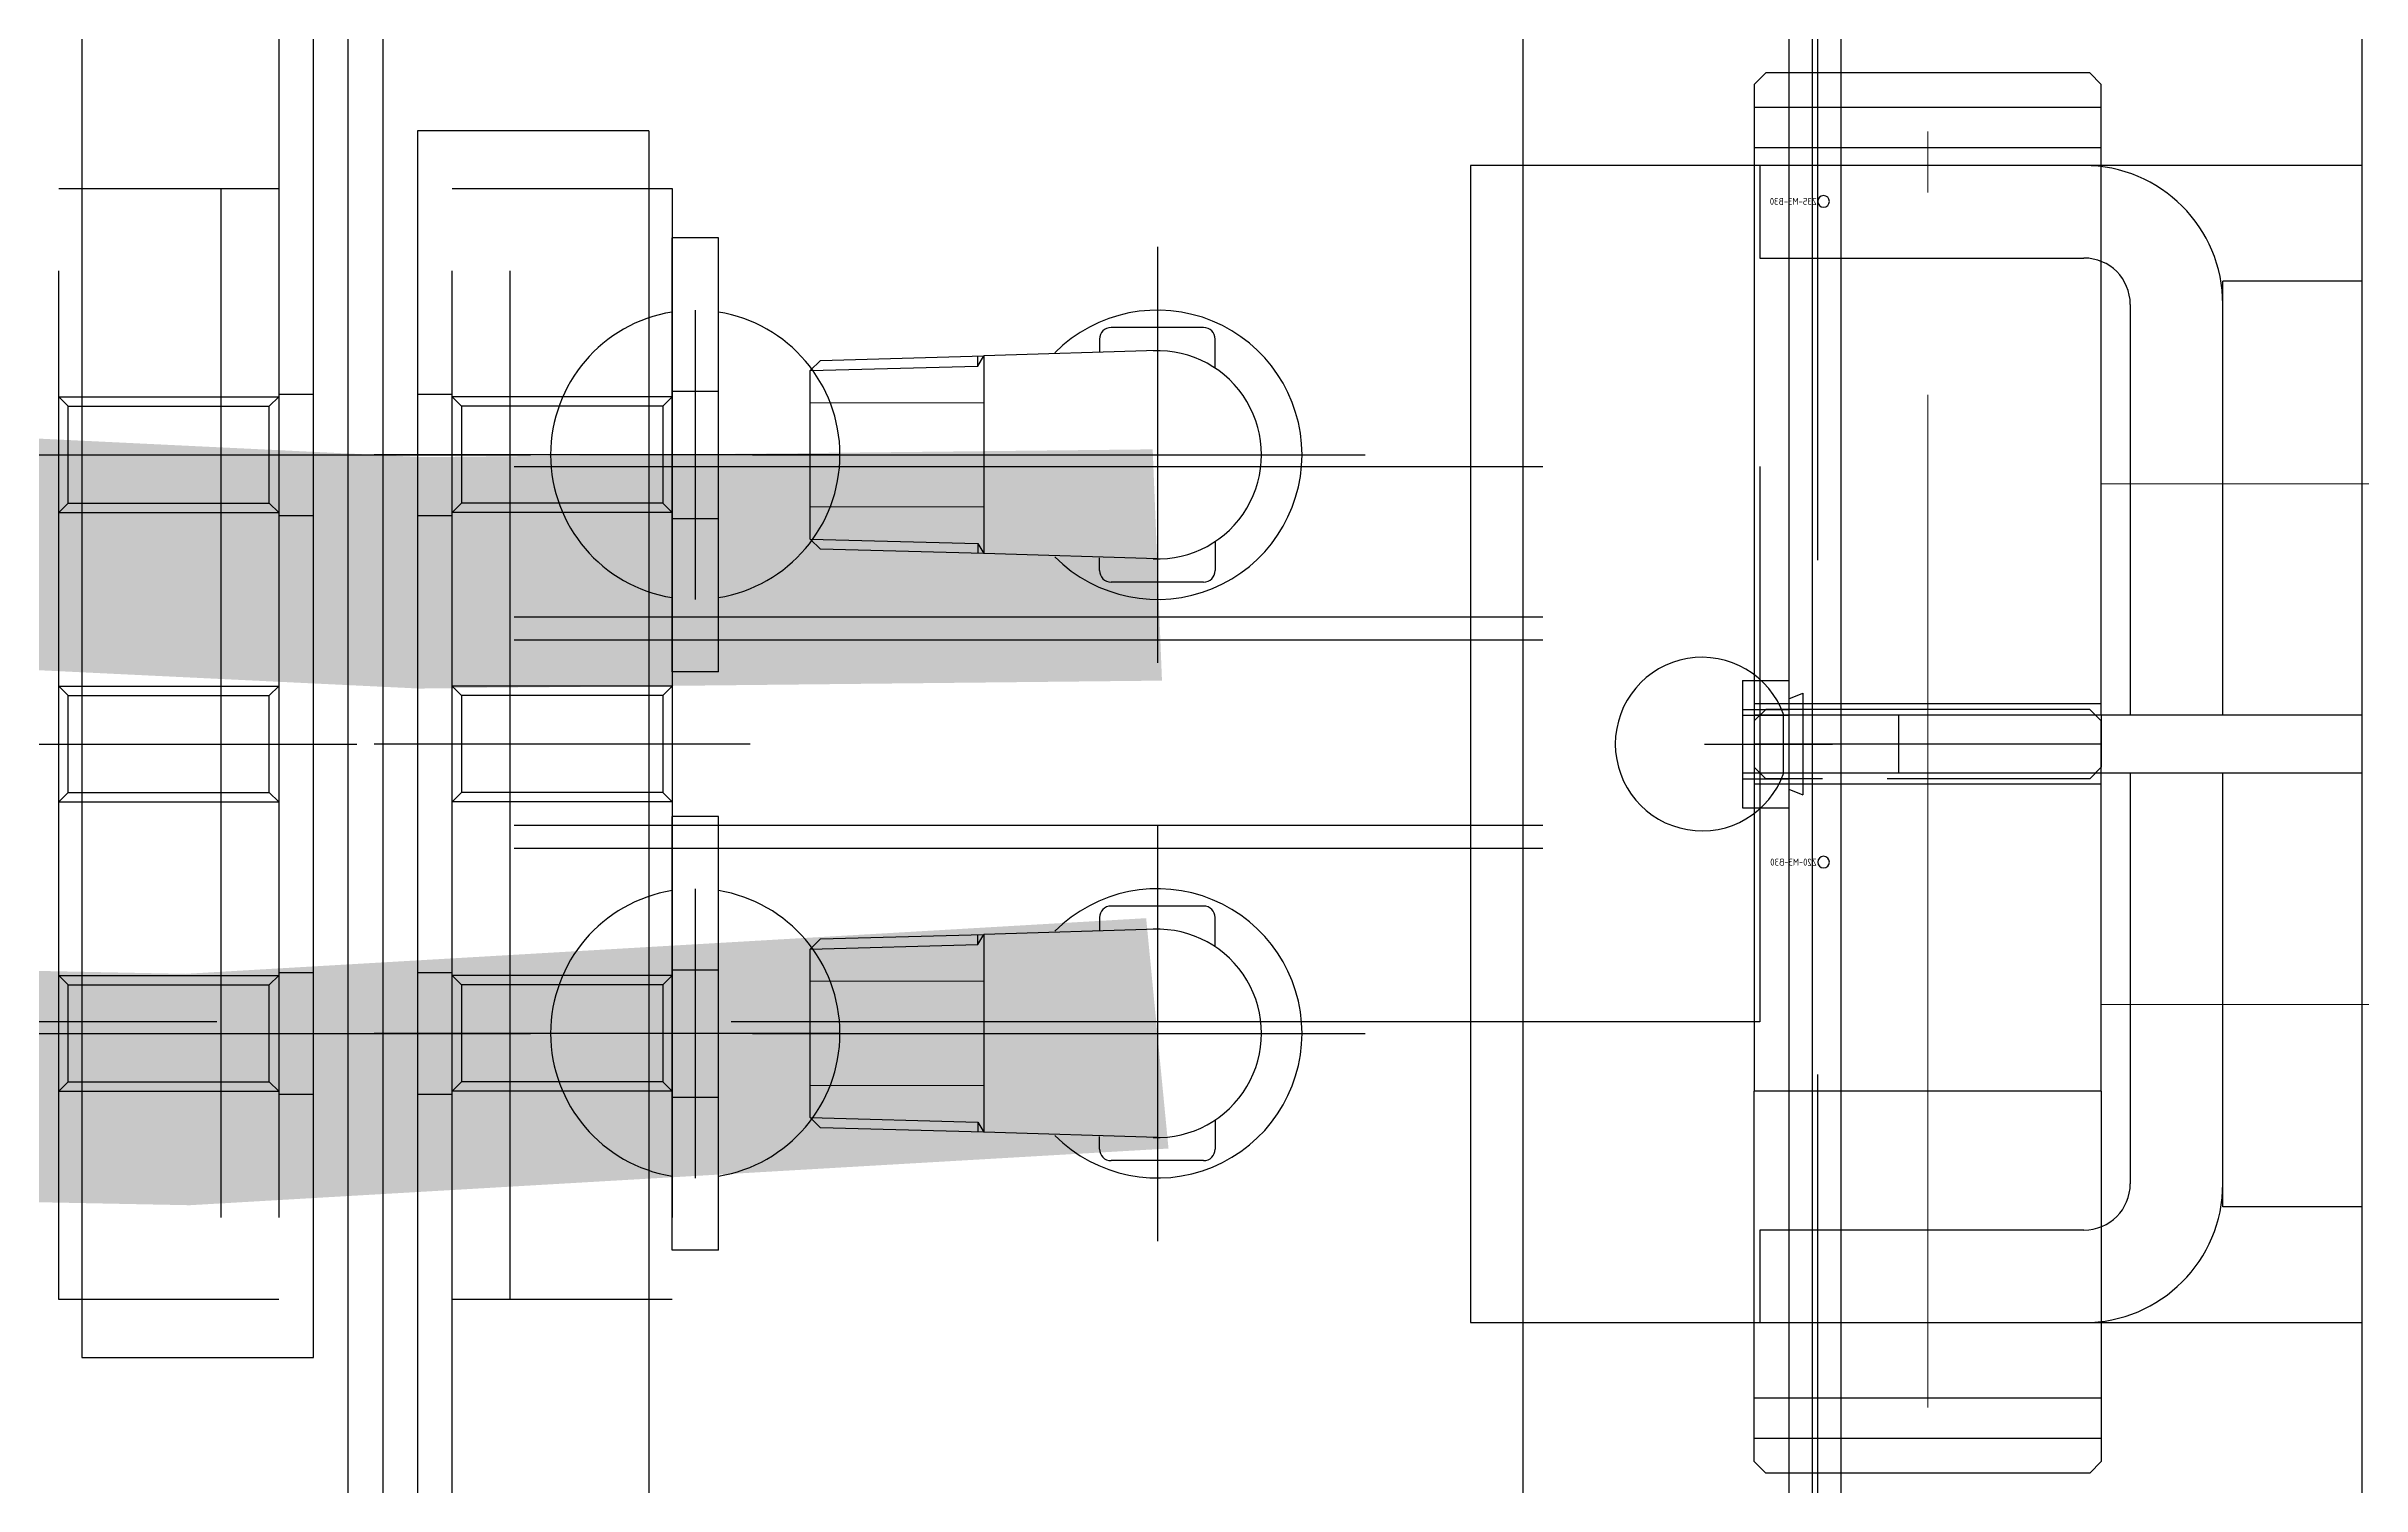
# Model space of a CAD drawing. Header units: millimetres. Extents: x 4969 to 37601, y -771 to 6478.
# Drawn here: x 9129.9 to 9330, y 2401.5 to 2525.9 of the extents above; entities that cross this region are included whole.
import ezdxf
from ezdxf.enums import TextEntityAlignment as Align

# ---------------------------------------------------------------- set-up
doc = ezdxf.new("R2010")
doc.units = ezdxf.units.MM
doc.header["$LTSCALE"] = 7
doc.header["$MEASUREMENT"] = 0
for name, pattern in [('CENTER1', [13, 10, -1, 1, -1]), ('FC0300M0001$0$CENTER', [18.25, 12.5, -2.5, 0.75, -2.5]), ('HIDDEN1', [3.3, 2.5, -0.8]), ('HIDDEN2', [4.7625, 3.175, -1.5875]), ('HIDDENX2', [19.05, 12.7, -6.35])]:
    doc.linetypes.add(name, pattern=pattern)
doc.layers.get('0').update_dxf_attribs({"linetype": 'CONTINUOUS'})
for name, color, linetype in [('______', 7, 'CONTINUOUS'), ('BOM', 6, 'CONTINUOUS'), ('BOM-T', 4, 'CONTINUOUS'), ('CENTER', 1, 'CENTER1'), ('HIDDEN', 2, 'HIDDEN1'), ('THIN', 3, 'CONTINUOUS')]:
    doc.layers.add(name, color=color, linetype=linetype)
doc.layers.add('FC0300M0001$0$1', color=7, linetype='CONTINUOUS', lineweight=15)
doc.layers.add('FC0300M0001$0$2', color=3, linetype='FC0300M0001$0$CENTER', lineweight=5)
doc.styles.get("Standard").update_dxf_attribs({"font": 'ISOCP'})

# ---------------------------------------------------------------- blocks, each defined once
blk = doc.blocks.new('MCLBM1')
at = {"layer": 'BOM', "color": 0}
blk.add_circle((0, 0), 0.5, dxfattribs=at)
at = {"flags": 10}
blk.add_attdef('BM', text='', height=0.5, dxfattribs=at).set_placement((0, 0), align=Align.MIDDLE)
at = {"flags": 9}
for tag, p in [('NAME', (0, -1)), ('ENAME', (0, -2)), ('SPEC', (0, -3)), ('MATERIAL', (0, -4)), ('WEIGHT', (0, -6)), ('REMARK', (0, -5)), ('PRICE', (0, -7)), ('USER1', (0, -8)), ('USER2', (0, -9)), ('USER3', (0, -10)), ('USER4', (0, -11)), ('USER5', (0, -12)), ('USER6', (0, -13))]:
    blk.add_attdef(tag, p, '', height=0.5, dxfattribs=at)
blk = doc.blocks.new('A$C3FE10212')
for p, q in [((85, 124.53), (115, 124.53)), ((85, 76.47), (115, 76.47)), ((85, 69.53), (115, 69.53)), ((85, 16.47), (115, 16.47))]:
    blk.add_line(p, q)
for points in [[(85, 75.5), (85, 130), (86, 131), (114, 131), (115, 130), (115, 75.5)], [(85, 43), (85, 75), (86, 76), (114, 76), (115, 75), (115, 43)], [(85, 75.5), (85, 71)], [(115, 75.5), (115, 71)], [(85, 43), (85, 11), (86, 10), (114, 10), (115, 11), (115, 43)]]:
    blk.add_lwpolyline(points)
at = {"layer": 'CENTER'}
for p, q in [((85, 128), (115, 128)), ((85, 75.5), (115, 75.5)), ((85, 73), (115, 73)), ((85, 73), (115, 73)), ((85, 43), (115, 43)), ((85, 13), (115, 13))]:
    blk.add_line(p, q, dxfattribs=at)
at = {"layer": 'FC0300M0001$0$1', "ltscale": 10}
for p, q in [((85, 95.5), (30.2, 95.5)), ((85, 50.5), (30.2, 50.5))]:
    blk.add_line(p, q, dxfattribs=at)
at = {"layer": 'FC0300M0001$0$2'}
blk.add_line((100, 15.68), (100, 127.12), dxfattribs=at)
at = {"layer": 'HIDDEN'}
blk.add_lwpolyline([(85, 71), (86, 70), (114, 70), (115, 71)], dxfattribs=at)
at = {"layer": 'BOM'}
for p in [(109, 119.9), (109, 62.8)]:
    blk.add_blockref('MCLBM1', p, dxfattribs=at)
at = {"layer": 'BOM-T'}
for s, p in [('Z35-M3-B30', (109.6, 119.9)), ('Z20-M3-B30', (109.6, 62.8))]:
    blk.add_text(s, height=0.6, dxfattribs=at).set_placement(p, align=Align.MIDDLE_LEFT)
blk = doc.blocks.new('A$C15B8284D')
at = {"color": 250}
for p, q in [((0, -400), (2300, -400)), ((1100, -400), (1100, -477)), ((1110, -400), (1110, -412)), ((1147.5, -400), (1147.5, -450)), ((1152.5, -450), (1152.5, -400)), ((1190, -400), (1190, -412)), ((1200, -477), (1200, -400)), ((1147.5, -412), (1110, -412)), ((1190, -412), (1152.5, -412)), ((1112, -420), (1147.5, -420)), ((1152.5, -420), (1188, -420)), ((1108, -452), (1108, -424)), ((1192, -424), (1192, -452)), ((1152.5, -440), (1147.5, -440)), ((1147.5, -450), (1152.5, -450)), ((1100, -452), (1108, -452)), ((1192, -452), (1200, -452)), ((1100, -477), (1200, -477))]:
    blk.add_line(p, q, dxfattribs=at)
for centre, radius, start, end in [((1112, -424), 12, 90, 180), ((1188, -424), 12, 0, 90), ((1112, -424), 4, 90, 180), ((1188, -424), 4, 0, 90), ((1150, -457), 7.5, 109.4712, 70.5288)]:
    blk.add_arc(centre, radius, start, end, dxfattribs=at)
blk = doc.blocks.new('A$C4BA3012A')
at = {"color": 1}
for p, q in [((541.5, -211), (695, -211)), ((692, -214), (-35, -214))]:
    blk.add_line(p, q, dxfattribs=at)
blk = doc.blocks.new('A$C1541170C')
at = {"color": 2, "linetype": 'HIDDENX2'}
for p, q in [((0, -25.74), (0, 6.74)), ((25, -25.74), (25, 6.74)), ((50, -25.74), (50, 6.74)), ((-23, -19), (-23, 0)), ((-23, 0), (73, 0)), ((-5, -19), (-5, 0)), ((-4.19, -18.19), (-4.19, -0.81)), ((4.19, -18.19), (4.19, -0.81)), ((5, -19), (5, 0)), ((20, -19), (20, 0)), ((20.81, -18.19), (20.81, -0.81)), ((29.19, -18.19), (29.19, -0.81)), ((30, -19), (30, 0)), ((45, -19), (45, 0)), ((45.81, -18.19), (45.81, -0.81)), ((54.19, -18.19), (54.19, -0.81)), ((55, -19), (55, 0)), ((73, 0), (73, -19)), ((-23, -5), (73, -5)), ((73, -19), (-23, -19))]:
    blk.add_line(p, q, dxfattribs=at)
for points in [[(5, 0), (4.19, -0.81), (-4.19, -0.81), (-5, 0)], [(30, 0), (29.19, -0.81), (20.81, -0.81), (20, 0)], [(55, 0), (54.19, -0.81), (45.81, -0.81), (45, 0)], [(5, -19), (4.19, -18.19), (-4.19, -18.19), (-5, -19)], [(30, -19), (29.19, -18.19), (20.81, -18.19), (20, -19)], [(55, -19), (54.19, -18.19), (45.81, -18.19), (45, -19)]]:
    blk.add_lwpolyline(points, dxfattribs=at)
blk = doc.blocks.new('A$C1016328E')
at = {"color": 1, "linetype": 'CENTER1'}
for p, q in [((626.5, -226.75), (626.5, -210.25)), ((676.5, -226.75), (676.5, -210.25))]:
    blk.add_line(p, q, dxfattribs=at)
at = {"color": 3}
for p, q in [((704.5, -217), (0, -217)), ((704.5, -237), (704.5, -217)), ((43, -237), (704.5, -237))]:
    blk.add_line(p, q, dxfattribs=at)
at = {"color": 2, "linetype": 'HIDDENX2'}
for p, q in [((621.25, -220), (621.25, -217)), ((631.75, -220), (631.75, -217)), ((671.25, -220), (671.25, -217)), ((681.75, -220), (681.75, -217)), ((43, -220), (704.5, -220))]:
    blk.add_line(p, q, dxfattribs=at)
blk.add_blockref('A$C1541170C', (626.5, -220))
blk = doc.blocks.new('A$C1CF91B85')
at = {"color": 6}
for p, q in [((-701.5, -188), (-50, -188)), ((-701.5, -188), (-701.5, -208)), ((-701.5, -208), (0, -208))]:
    blk.add_line(p, q, dxfattribs=at)
at = {"color": 1, "linetype": 'CENTER1'}
for p, q in [((-673.5, -214.75), (-673.5, -198.25)), ((-623.5, -214.75), (-623.5, -198.25))]:
    blk.add_line(p, q, dxfattribs=at)
at = {"color": 2, "linetype": 'HIDDENX2'}
for p, q in [((-50, -205), (-701.5, -205)), ((-678.75, -208), (-678.75, -205)), ((-668.25, -208), (-668.25, -205)), ((-628.75, -208), (-628.75, -205)), ((-618.25, -208), (-618.25, -205))]:
    blk.add_line(p, q, dxfattribs=at)
at = {"rotation": 180}
blk.add_blockref('A$C1541170C', (-623.5, -205), dxfattribs=at)
blk = doc.blocks.new('A$C40DF3C6E')
at = {"color": 4}
blk.add_line((-1302, 255), (-267, 255), dxfattribs=at)
at = {"color": 2, "linetype": 'HIDDENX2'}
for p, q in [((-267, 253), (-1302, 253)), ((-795.5, 7), (-795.5, 248)), ((-793.5, 7), (-793.5, 248)), ((-777.5, 7), (-777.5, 248)), ((-775.5, 7), (-775.5, 248))]:
    blk.add_line(p, q, dxfattribs=at)
blk.add_lwpolyline([(-808.5, 248), (-760.5, 248), (-760.5, 7), (-808.5, 7)], close=True, dxfattribs=at)
blk = doc.blocks.new('A$C09921F27')
at = {"color": 1, "linetype": 'CENTER1'}
for p, q in [((0, -5), (0, 47.97)), ((-17.97, 30), (17.97, 30))]:
    blk.add_line(p, q, dxfattribs=at)
at = {"color": 2, "linetype": 'HIDDEN2', "lineweight": 0}
for p, q in [((-4.5, 0), (-4.5, 15)), ((4.5, 0), (4.5, 15))]:
    blk.add_line(p, q, dxfattribs=at)
at = {"layer": '______', "color": 30}
for p, q in [((-7.48, 35), (-10, 35)), ((7.48, 35), (10, 35)), ((-11, 34), (-11, 26)), ((11, 34), (11, 26)), ((-9, 30), (-8.54, 15)), ((9, 30), (8.54, 15)), ((-10, 25), (-8.9, 25)), ((10, 25), (8.9, 25)), ((-8.54, 15), (8.54, 15)), ((-7.67, 14.5), (-8.52, 14.5)), ((7.67, 14.5), (8.52, 14.5))]:
    blk.add_line(p, q, dxfattribs=at)
blk.add_lwpolyline([(8.54, 15), (8.16, 0.88), (7.28, 0), (-7.28, 0), (-8.16, 0.88), (-8.54, 15)], dxfattribs=at)
for centre, radius, start, end in [((0, 30), 12.5, 314.8938, 225.1062), ((0, 30), 9, 357.7026, 182.2974), ((-10, 34), 1, 90, 180), ((10, 34), 1, 0, 90), ((-10, 26), 1, 180, 270), ((10, 26), 1, 270, 0)]:
    blk.add_arc(centre, radius, start, end, dxfattribs=at)
at = {"layer": 'THIN'}
for points in [[(-7.28, 0), (-7.67, 14.5), (-8.54, 15)], [(7.28, 0), (7.67, 14.5), (8.54, 15)]]:
    blk.add_lwpolyline(points, dxfattribs=at)
blk = doc.blocks.new('A$C4DFD6921')
at = {"color": 1, "linetype": 'CENTER1'}
for p, q in [((0, 14.5), (0, -10.5)), ((-12.5, 2), (12.5, 2))]:
    blk.add_line(p, q, dxfattribs=at)
at = {"color": 6}
for p, q in [((-18.75, 4), (-18.75, 0)), ((18.75, 4), (-18.75, 4)), ((18.75, 4), (18.75, 0)), ((18.75, 0), (-18.75, 0))]:
    blk.add_line(p, q, dxfattribs=at)
at = {"color": 2, "linetype": 'HIDDENX2'}
for p, q in [((-5.5, 0), (-5.5, 4)), ((5.5, 0), (5.5, 4))]:
    blk.add_line(p, q, dxfattribs=at)
at = {"color": 6}
for start, end in [(9.2069, 170.7931), (189.2069, 350.7931)]:
    blk.add_arc((0, 2), 12.5, start, end, dxfattribs=at)
blk.add_blockref('A$C09921F27', (0, 11.93))
blk = doc.blocks.new('A$C2A065BAB')
at = {"color": 1, "linetype": 'CENTER1'}
blk.add_line((0, -7.29), (0, 3.78), dxfattribs=at)
at = {"color": 6}
for p, q in [((-5.5, -4), (-5.5, 0)), ((5.5, 0), (-5.5, 0)), ((4.4, 1.2), (-4.4, 1.2)), ((-3.9, 0), (-4.4, 1.2)), ((3.9, 0), (4.4, 1.2)), ((5.5, -4), (5.5, 0)), ((5.5, -4), (-5.5, -4))]:
    blk.add_line(p, q, dxfattribs=at)
at = {"color": 3}
for p, q in [((-3, -4), (-3, 0)), ((3, -4), (3, 0))]:
    blk.add_line(p, q, dxfattribs=at)
for p, q in [((-2.5, -4), (-2.5, 0)), ((2.5, -4), (2.5, 0))]:
    blk.add_line(p, q)
blk = doc.blocks.new('A$C448451A7')
at = {"color": 4}
for p, q in [((-1564, 250), (0, 250)), ((-1302, 248), (-262, 248))]:
    blk.add_line(p, q, dxfattribs=at)
blk.add_lwpolyline([(-877, 225), (-687, 225, -0.414214), (-682, 220), (-682, 30, -0.414214), (-687, 25), (-877, 25, -0.414214), (-882, 30), (-882, 220, -0.414214)], format="xyb", close=True, dxfattribs=at)
at = {"xscale": -1}
blk.add_blockref('A$C2A065BAB', (-782, 248), dxfattribs=at)

msp = doc.modelspace()

# ---------------------------------------------------------------- linework, layer by layer
at = {"color": 1, "const_width": 20}
msp.add_lwpolyline([(8317.944, 3424.292, 0.1273447), (8419.269, 3027.239, 0.0540202), (8737.178, 2573.466, 0.180777), (8974.59, 2445.597, 0.0583296), (9225.89, 2440.613, -24.1980473)], format="xyb", dxfattribs=at)
at = {"color": 5, "const_width": 20}
msp.add_lwpolyline([(8380.029, 3424.292, 0.1134846), (8480.288, 3071.896, 0.0540202), (8798.198, 2618.123, 0.180777), (9035.609, 2490.253, 0.0441448), (9225.89, 2481.089)], format="xyb", dxfattribs=at)

# ---------------------------------------------------------------- block references
at = {"rotation": 270.0000000000735}
for name, p in [('A$C15B8284D', (9729.962, 3615.613, -0.01)), ('A$C40DF3C6E', (9029.962, 1681.113, -0.01)), ('A$C448451A7', (9032.462, 1683.613, -0.01)), ('A$C1016328E', (9369.962, 3117.113, -0.01)), ('A$C4BA3012A', (9369.962, 3079.113, -0.01)), ('A$C1CF91B85', (9369.962, 1817.113, -0.01)), ('A$C4DFD6921', (9183.962, 2490.613, -0.01)), ('A$C4DFD6921', (9183.962, 2440.613, -0.01))]:
    msp.add_blockref(name, p, dxfattribs=at)
at = {"xscale": -1}
msp.add_blockref('A$C3FE10212', (9392.462, 2392.613, -0.01), dxfattribs=at)

doc.saveas('drawing.dxf')
